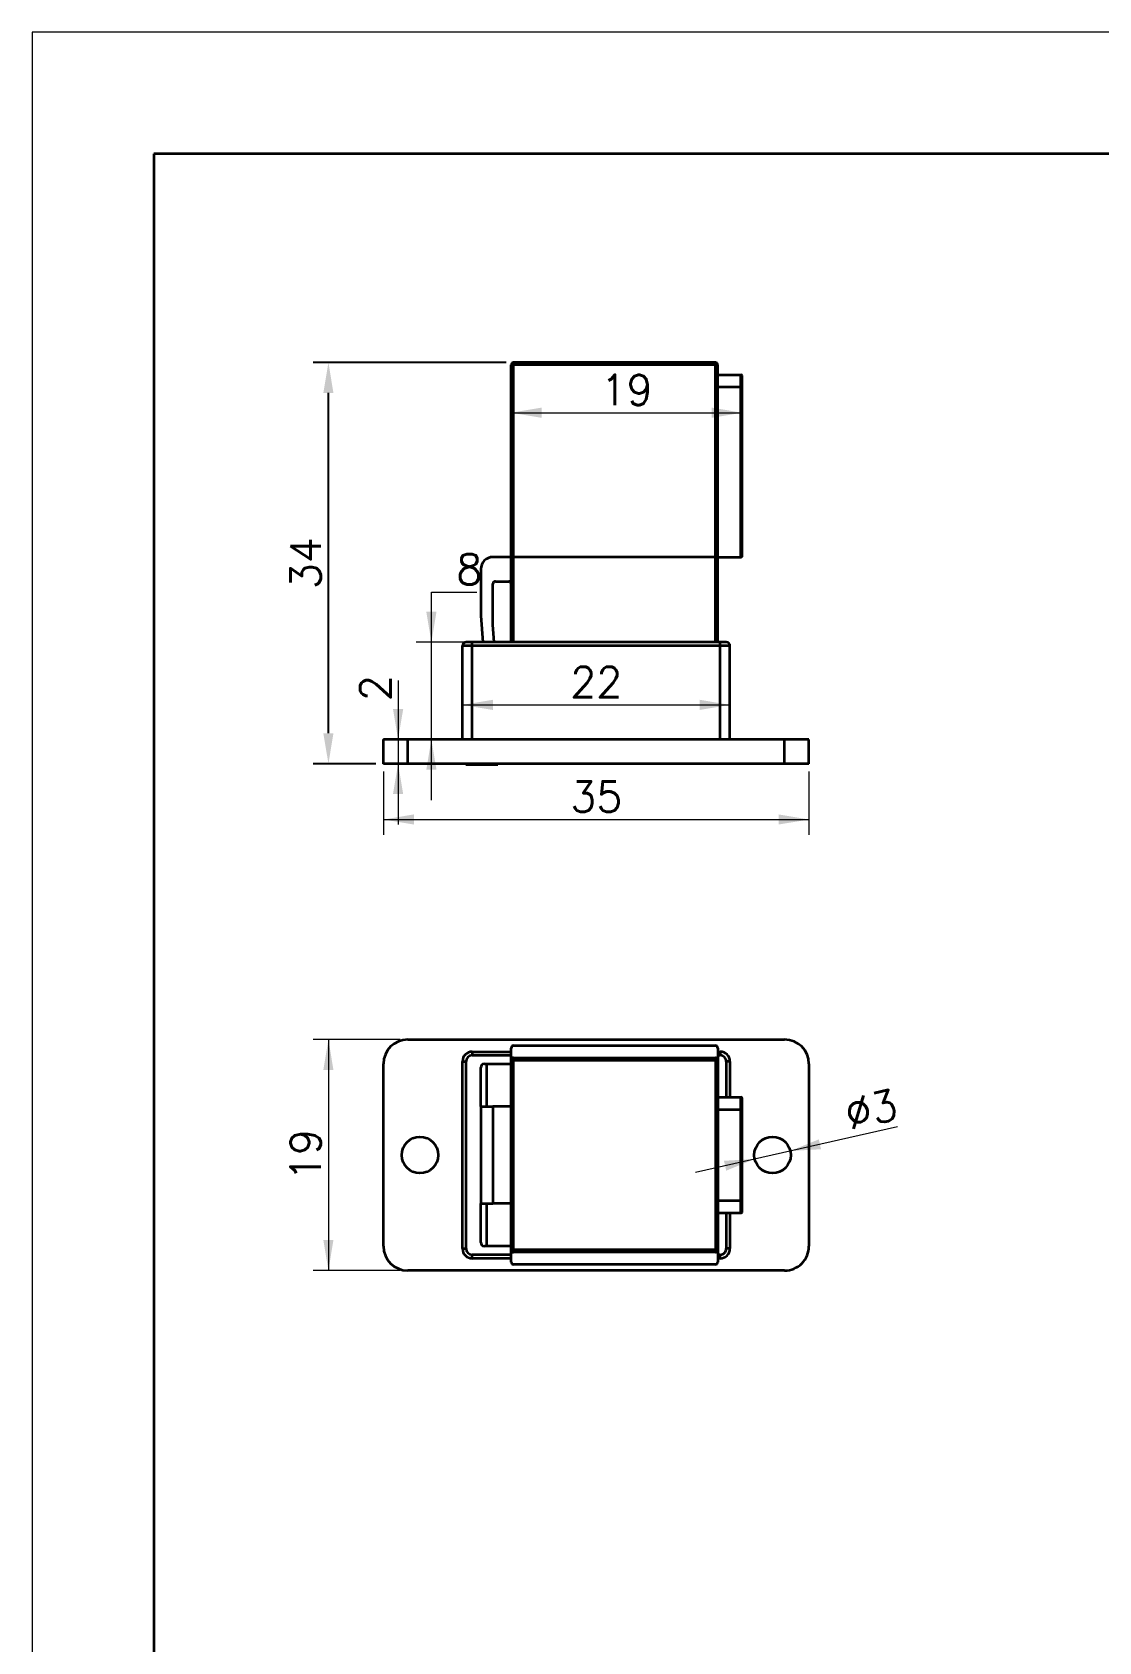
# Model space of a CAD drawing. Header units: millimetres. Extents: x -105 to 105, y -148 to 148.
# Drawn here: x -105 to -17.3, y 16.1 to 148.5 of the extents above; entities that cross this region are included whole.
import ezdxf

# ---------------------------------------------------------------- set-up
doc = ezdxf.new("R2010")
doc.units = ezdxf.units.MM
doc.header["$PDSIZE"] = -5
for name, color, linetype, lineweight in [('尺寸线层', 3, 'Continuous', 18), ('粗实线层', 7, 'Continuous', 35), ('细实线层', 7, 'Continuous', 18)]:
    doc.layers.add(name, color=color, linetype=linetype, lineweight=lineweight)
doc.styles.get("Standard").update_dxf_attribs({"font": 'txt.shx'})
doc.dimstyles.get("Standard").update_dxf_attribs({"dimtxt": 0.18, "dimasz": 0.18, "dimexe": 0.18, "dimexo": 0.0625, "dimgap": 0.09, "dimtad": 0, "dimtih": 1, "dimtoh": 1, "dimdec": 4, "dimzin": 0, "dimdsep": 46, "dimtxsty": 'Standard', "dimcen": 0.09, "dimdle": 0.36, "dimadec": 0, "dimazin": 0, "dimtfac": 1, "dimtdec": 4, "dimtofl": 0, "dimtmove": 0, "dimatfit": 3, "dimfxl": 1, "dimtolj": 1, "dimarcsym": 0})

# ---------------------------------------------------------------- blocks, each defined once
blk = doc.blocks.new('$CAXA_FRAME_13B17AC1$')
at = {"layer": '粗实线层'}
for p, q in [((95, 138.5), (-95, 138.5)), ((-95, 138.5), (-95, -138.5))]:
    blk.add_line(p, q, dxfattribs=at)
at = {"layer": '细实线层'}
for p, q in [((105, 148.5), (-105, 148.5)), ((-105, 148.5), (-105, -148.5))]:
    blk.add_line(p, q, dxfattribs=at)
blk = doc.blocks.new('*X3')
at = {"layer": '尺寸线层', "linetype": 'Continuous', "transparency": 16777216}
for points in [[(-76.1, 83.74), (-73.6, 84.16), (-73.6, 83.33)], [(-41.1, 83.74), (-43.6, 84.16), (-43.6, 83.33)]]:
    blk.add_hatch(color=0, dxfattribs=at).paths.add_polyline_path(points, flags=0)
at = {"layer": '尺寸线层', "color": 0, "linetype": 'Continuous', "transparency": 16777216}
for p, q in [((-76.1, 87.7), (-76.1, 82.49)), ((-41.1, 87.7), (-41.1, 82.49)), ((-76.1, 83.74), (-41.1, 83.74))]:
    blk.add_line(p, q, dxfattribs=at)
at = {"layer": '尺寸线层', "color": 0, "transparency": 16777216, "insert": (-58.6, 85.62), "char_height": 2.5, "width": 5.3571, "attachment_point": 5}
blk.add_mtext('35', dxfattribs=at)
blk = doc.blocks.new('*X4')
at = {"layer": 'Defpoints', "color": 0, "transparency": 16777216}
for p in [(-80.63, 121.33), (-65.4, 121.33), (-76.1, 88.33)]:
    blk.add_point(p, dxfattribs=at)
at = {"layer": '尺寸线层', "color": 0, "linetype": 'Continuous', "lineweight": -2, "transparency": 16777216}
for p, q in [((-66.02, 121.33), (-81.88, 121.33)), ((-80.63, 90.83), (-80.63, 118.83)), ((-76.72, 88.33), (-81.88, 88.33))]:
    blk.add_line(p, q, dxfattribs=at)
at = {"layer": '尺寸线层', "color": 0, "transparency": 16777216}
for points in [[(-81.05, 118.83), (-80.22, 118.83), (-80.63, 121.33)], [(-81.05, 90.83), (-80.22, 90.83), (-80.63, 88.33)]]:
    blk.add_solid(points, dxfattribs=at)
at = {"layer": '尺寸线层', "color": 0, "transparency": 16777216, "insert": (-82.51, 104.83), "char_height": 2.5, "width": 5.3571, "attachment_point": 5, "rotation": 90, "bg_fill": 3, "box_fill_scale": 1.1, "bg_fill_color": 256, "bg_fill_true_color": 13158600, "bg_fill_transparency": 0}
blk.add_mtext('\\A1;34', dxfattribs=at)
blk = doc.blocks.new('*X5')
at = {"layer": '尺寸线层', "linetype": 'Continuous', "transparency": 16777216}
for points in [[(-74.9, 90.33), (-74.48, 92.83), (-75.32, 92.83)], [(-74.9, 88.33), (-74.48, 85.83), (-75.32, 85.83)]]:
    blk.add_hatch(color=0, dxfattribs=at).paths.add_polyline_path(points, flags=0)
at = {"layer": '尺寸线层', "color": 0, "linetype": 'Continuous', "transparency": 16777216}
for p, q in [((-74.9, 95.18), (-74.9, 83.33)), ((-74.72, 90.33), (-76.15, 90.33)), ((-74.72, 88.33), (-76.15, 88.33))]:
    blk.add_line(p, q, dxfattribs=at)
at = {"layer": '尺寸线层', "color": 0, "transparency": 16777216, "insert": (-76.77, 94.55), "char_height": 2.5, "width": 5, "attachment_point": 5, "rotation": 90}
blk.add_mtext('2', dxfattribs=at)
blk = doc.blocks.new('*X6')
at = {"layer": '尺寸线层', "linetype": 'Continuous', "transparency": 16777216}
for points in [[(-72.16, 98.33), (-72.58, 100.83), (-71.74, 100.83)], [(-72.16, 90.33), (-72.58, 87.83), (-71.74, 87.83)]]:
    blk.add_hatch(color=0, dxfattribs=at).paths.add_polyline_path(points, flags=0)
at = {"layer": '尺寸线层', "color": 0, "linetype": 'Continuous', "transparency": 16777216}
for p, q in [((-72.16, 85.33), (-72.16, 102.45)), ((-72.16, 102.45), (-68.41, 102.45)), ((-68.55, 98.33), (-73.41, 98.33)), ((-71.77, 90.33), (-73.41, 90.33))]:
    blk.add_line(p, q, dxfattribs=at)
at = {"layer": '尺寸线层', "color": 0, "transparency": 16777216, "insert": (-69.03, 104.33), "char_height": 2.5, "width": 5, "attachment_point": 5}
blk.add_mtext('8', dxfattribs=at)
blk = doc.blocks.new('*X7')
at = {"layer": '尺寸线层', "linetype": 'Continuous', "transparency": 16777216}
for points in [[(-65.6, 117.2), (-63.1, 117.62), (-63.1, 116.78)], [(-46.6, 117.2), (-49.1, 117.62), (-49.1, 116.78)]]:
    blk.add_hatch(color=0, dxfattribs=at).paths.add_polyline_path(points, flags=0)
at = {"layer": '尺寸线层', "color": 0, "linetype": 'Continuous', "transparency": 16777216}
for p, q in [((-65.6, 119.58), (-65.6, 115.95)), ((-46.6, 118.24), (-46.6, 115.95)), ((-65.6, 117.2), (-46.6, 117.2))]:
    blk.add_line(p, q, dxfattribs=at)
at = {"layer": '尺寸线层', "color": 0, "transparency": 16777216, "insert": (-56.1, 119.08), "char_height": 2.5, "width": 5, "attachment_point": 5}
blk.add_mtext('19', dxfattribs=at)
blk = doc.blocks.new('*X8')
at = {"layer": '尺寸线层', "linetype": 'Continuous', "transparency": 16777216}
for points in [[(-69.6, 93.17), (-67.1, 93.59), (-67.1, 92.75)], [(-47.6, 93.17), (-50.1, 93.59), (-50.1, 92.75)]]:
    blk.add_hatch(color=0, dxfattribs=at).paths.add_polyline_path(points, flags=0)
at = {"layer": '尺寸线层', "color": 0, "linetype": 'Continuous', "transparency": 16777216}
for p, q in [((-69.6, 94.05), (-69.6, 91.92)), ((-47.6, 94.37), (-47.6, 91.92)), ((-69.6, 93.17), (-47.6, 93.17))]:
    blk.add_line(p, q, dxfattribs=at)
at = {"layer": '尺寸线层', "color": 0, "transparency": 16777216, "insert": (-58.6, 95.05), "char_height": 2.5, "width": 6.0714, "attachment_point": 5}
blk.add_mtext('22', dxfattribs=at)
blk = doc.blocks.new('*X9')
at = {"layer": '尺寸线层', "linetype": 'Continuous', "transparency": 16777216}
for points in [[(-80.63, 65.65), (-80.22, 63.15), (-81.05, 63.15)], [(-80.63, 46.65), (-80.22, 49.15), (-81.05, 49.15)]]:
    blk.add_hatch(color=0, dxfattribs=at).paths.add_polyline_path(points, flags=0)
at = {"layer": '尺寸线层', "color": 0, "linetype": 'Continuous', "transparency": 16777216}
for p, q in [((-74.72, 65.65), (-81.88, 65.65)), ((-80.63, 65.65), (-80.63, 46.65)), ((-74.72, 46.65), (-81.88, 46.65))]:
    blk.add_line(p, q, dxfattribs=at)
at = {"layer": '尺寸线层', "color": 0, "transparency": 16777216, "insert": (-82.51, 56.15), "char_height": 2.5, "width": 5, "attachment_point": 5, "rotation": 90}
blk.add_mtext('19', dxfattribs=at)
blk = doc.blocks.new('*X10')
at = {"layer": '尺寸线层', "linetype": 'Continuous', "transparency": 16777216}
for points in [[(-42.64, 56.48), (-40.11, 56.62), (-40.29, 57.43)], [(-45.56, 55.82), (-47.91, 54.86), (-48.09, 55.67)]]:
    blk.add_hatch(color=0, dxfattribs=at).paths.add_polyline_path(points, flags=0)
at = {"layer": '尺寸线层', "color": 0, "linetype": 'Continuous', "transparency": 16777216}
blk.add_line((-33.83, 58.46), (-50.44, 54.71), dxfattribs=at)
at = {"layer": '尺寸线层', "color": 0, "transparency": 16777216, "insert": (-35.98, 59.9), "char_height": 2.5, "width": 7.1429, "attachment_point": 5, "rotation": 12.7184}
blk.add_mtext('%%C3', dxfattribs=at)

msp = doc.modelspace()

# ---------------------------------------------------------------- linework, layer by layer
at = {"layer": '粗实线层', "color": 7, "lineweight": 35, "ltscale": 0.415}
for p, q in [((-65.6, 105.328), (-65.6, 121.128)), ((-65.4, 121.128), (-65.6, 121.128)), ((-48.8, 121.328), (-65.4, 121.328)), ((-65.4, 121.328), (-65.4, 121.128)), ((-48.8, 121.128), (-65.4, 121.128)), ((-65.4, 105.328), (-65.4, 121.128)), ((-48.8, 121.328), (-48.8, 121.128)), ((-48.8, 105.328), (-48.8, 121.128)), ((-48.6, 121.128), (-48.8, 121.128)), ((-48.6, 105.328), (-48.6, 121.128)), ((-48.6, 120.328), (-46.7, 120.328)), ((-48.6, 119.328), (-46.7, 119.328)), ((-46.7, 119.328), (-46.7, 120.328)), ((-46.7, 105.328), (-46.7, 119.328)), ((-46.6, 119.328), (-46.7, 119.328)), ((-46.6, 119.328), (-46.6, 120.228)), ((-46.6, 105.428), (-46.6, 119.328)), ((-65.6, 105.328), (-67.1, 105.328)), ((-65.4, 105.328), (-65.6, 105.328)), ((-65.6, 98.328), (-65.6, 105.328)), ((-65.4, 98.328), (-65.4, 105.328)), ((-48.8, 105.328), (-65.4, 105.328)), ((-48.6, 105.328), (-48.8, 105.328)), ((-48.8, 98.328), (-48.8, 105.328)), ((-48.6, 105.328), (-46.7, 105.328)), ((-48.6, 98.328), (-48.6, 105.328)), ((-68.1, 104.328), (-68.1, 100.504)), ((-66.9, 103.328), (-65.8, 103.328)), ((-67.1, 99.751), (-67.1, 103.128)), ((-68.1, 100.504), (-67.923, 98.328)), ((-66.984, 98.328), (-67.1, 99.751)), ((-68.8, 98.028), (-69.6, 98.028)), ((-69.6, 90.328), (-69.6, 98.028)), ((-68.8, 98.328), (-69.3, 98.328)), ((-68.8, 98.028), (-68.8, 98.328)), ((-65.6, 98.328), (-68.8, 98.328)), ((-48.4, 98.028), (-68.8, 98.028)), ((-68.8, 90.328), (-68.8, 98.028)), ((-65.4, 98.328), (-65.6, 98.328)), ((-48.8, 98.328), (-65.4, 98.328)), ((-48.6, 98.328), (-48.8, 98.328)), ((-48.4, 98.328), (-48.6, 98.328)), ((-48.4, 98.028), (-48.4, 98.328)), ((-47.9, 98.328), (-48.4, 98.328)), ((-47.6, 98.028), (-48.4, 98.028)), ((-48.4, 90.328), (-48.4, 98.028)), ((-47.6, 90.328), (-47.6, 98.028)), ((-76.1, 88.328), (-76.1, 90.328)), ((-74.1, 90.328), (-76.1, 90.328)), ((-43.1, 90.328), (-74.1, 90.328)), ((-74.1, 88.328), (-74.1, 90.328)), ((-43.1, 88.328), (-43.1, 90.328)), ((-41.1, 90.328), (-43.1, 90.328)), ((-41.1, 88.328), (-41.1, 90.328)), ((-74.1, 88.328), (-76.1, 88.328)), ((-43.1, 88.328), (-74.1, 88.328)), ((-69.341, 88.328), (-69.341, 88.278)), ((-69.341, 88.278), (-69.329, 88.278)), ((-69.329, 88.328), (-69.329, 88.278)), ((-69.329, 88.278), (-69.319, 88.278)), ((-69.319, 88.328), (-69.319, 88.278)), ((-69.319, 88.278), (-69.308, 88.278)), ((-69.308, 88.328), (-69.308, 88.278)), ((-69.308, 88.278), (-69.299, 88.278)), ((-69.299, 88.328), (-69.299, 88.278)), ((-69.299, 88.278), (-69.29, 88.278)), ((-69.29, 88.328), (-69.29, 88.278)), ((-69.29, 88.278), (-69.281, 88.278)), ((-69.281, 88.328), (-69.281, 88.278)), ((-69.281, 88.278), (-69.273, 88.278)), ((-69.273, 88.328), (-69.273, 88.278)), ((-69.273, 88.278), (-69.265, 88.278)), ((-69.265, 88.328), (-69.265, 88.278)), ((-69.265, 88.278), (-69.258, 88.278)), ((-69.258, 88.328), (-69.258, 88.278)), ((-69.258, 88.278), (-69.252, 88.278)), ((-69.252, 88.328), (-69.252, 88.278)), ((-69.252, 88.278), (-69.239, 88.278)), ((-69.239, 88.328), (-69.239, 88.278)), ((-69.239, 88.278), (-69.226, 88.278)), ((-69.226, 88.328), (-69.226, 88.278)), ((-69.226, 88.278), (-69.215, 88.278)), ((-69.215, 88.328), (-69.215, 88.278)), ((-69.215, 88.278), (-69.205, 88.278)), ((-69.205, 88.328), (-69.205, 88.278)), ((-69.205, 88.278), (-69.196, 88.278)), ((-69.196, 88.328), (-69.196, 88.278)), ((-69.196, 88.278), (-69.187, 88.278)), ((-69.187, 88.328), (-69.187, 88.278)), ((-69.187, 88.278), (-69.18, 88.278)), ((-69.182, 88.328), (-69.182, 88.278)), ((-69.182, 88.278), (-69.117, 88.278)), ((-69.117, 88.328), (-69.117, 88.278)), ((-69.117, 88.278), (-69.082, 88.278)), ((-69.082, 88.328), (-69.082, 88.278)), ((-69.081, 88.328), (-69.081, 88.278)), ((-69.081, 88.278), (-69.08, 88.278)), ((-69.08, 88.328), (-69.08, 88.278)), ((-69.08, 88.278), (-69.078, 88.278)), ((-69.078, 88.328), (-69.078, 88.278)), ((-69.078, 88.278), (-69.076, 88.278)), ((-69.076, 88.328), (-69.076, 88.278)), ((-69.076, 88.278), (-69.073, 88.278)), ((-69.073, 88.328), (-69.073, 88.278)), ((-69.073, 88.278), (-69.07, 88.278)), ((-69.07, 88.328), (-69.07, 88.278)), ((-69.07, 88.278), (-69.067, 88.278)), ((-69.067, 88.328), (-69.067, 88.278)), ((-69.067, 88.278), (-69.064, 88.278)), ((-69.064, 88.328), (-69.064, 88.278)), ((-69.064, 88.278), (-69.059, 88.278)), ((-69.059, 88.328), (-69.059, 88.278)), ((-69.059, 88.278), (-69.055, 88.278)), ((-69.055, 88.328), (-69.055, 88.278)), ((-69.055, 88.278), (-69.05, 88.278)), ((-69.05, 88.328), (-69.05, 88.278)), ((-69.05, 88.278), (-69.044, 88.278)), ((-69.044, 88.328), (-69.044, 88.278)), ((-69.044, 88.278), (-69.037, 88.278)), ((-69.037, 88.328), (-69.037, 88.278)), ((-69.037, 88.278), (-69.029, 88.278)), ((-69.029, 88.328), (-69.029, 88.278)), ((-69.029, 88.278), (-69.02, 88.278)), ((-69.02, 88.328), (-69.02, 88.278)), ((-69.02, 88.278), (-69.011, 88.278)), ((-69.011, 88.328), (-69.011, 88.278)), ((-69.011, 88.278), (-69, 88.278)), ((-69, 88.328), (-69, 88.278)), ((-69, 88.278), (-68.988, 88.278)), ((-68.988, 88.328), (-68.988, 88.278)), ((-68.988, 88.278), (-68.976, 88.278)), ((-68.976, 88.328), (-68.976, 88.278)), ((-68.976, 88.278), (-68.962, 88.278)), ((-68.962, 88.328), (-68.962, 88.278)), ((-68.962, 88.278), (-66.966, 88.278)), ((-66.966, 88.328), (-66.966, 88.278)), ((-66.966, 88.278), (-66.953, 88.278)), ((-66.953, 88.328), (-66.953, 88.278)), ((-66.953, 88.278), (-66.941, 88.278)), ((-66.941, 88.328), (-66.941, 88.278)), ((-66.941, 88.278), (-66.93, 88.278)), ((-66.93, 88.328), (-66.93, 88.278)), ((-66.93, 88.278), (-66.92, 88.278)), ((-66.92, 88.328), (-66.92, 88.278)), ((-66.92, 88.278), (-66.911, 88.278)), ((-66.911, 88.328), (-66.911, 88.278)), ((-66.911, 88.278), (-66.903, 88.278)), ((-66.903, 88.328), (-66.903, 88.278)), ((-66.903, 88.278), (-66.896, 88.278)), ((-66.896, 88.328), (-66.896, 88.278)), ((-66.896, 88.278), (-66.889, 88.278)), ((-66.889, 88.328), (-66.889, 88.278)), ((-66.889, 88.278), (-66.884, 88.278)), ((-66.884, 88.328), (-66.884, 88.278)), ((-66.884, 88.278), (-66.879, 88.278)), ((-66.879, 88.328), (-66.879, 88.278)), ((-66.879, 88.278), (-66.875, 88.278)), ((-66.875, 88.328), (-66.875, 88.278)), ((-66.875, 88.278), (-66.871, 88.278)), ((-66.871, 88.328), (-66.871, 88.278)), ((-66.871, 88.278), (-66.868, 88.278)), ((-66.868, 88.328), (-66.868, 88.278)), ((-66.868, 88.278), (-66.865, 88.278)), ((-66.865, 88.328), (-66.865, 88.278)), ((-66.865, 88.278), (-66.862, 88.278)), ((-66.862, 88.328), (-66.862, 88.278)), ((-66.862, 88.278), (-66.86, 88.278)), ((-66.86, 88.328), (-66.86, 88.278)), ((-66.86, 88.278), (-66.858, 88.278)), ((-66.858, 88.328), (-66.858, 88.278)), ((-66.858, 88.278), (-66.856, 88.278)), ((-66.856, 88.328), (-66.856, 88.278)), ((-66.856, 88.278), (-66.855, 88.278)), ((-66.855, 88.328), (-66.855, 88.278)), ((-66.854, 88.328), (-66.854, 88.278)), ((-66.854, 88.278), (-66.835, 88.278)), ((-66.835, 88.328), (-66.835, 88.278)), ((-66.835, 88.278), (-66.742, 88.278)), ((-66.742, 88.328), (-66.742, 88.278)), ((-66.742, 88.328), (-66.742, 88.278)), ((-66.742, 88.328), (-66.742, 88.278)), ((-66.742, 88.328), (-66.742, 88.278)), ((-66.742, 88.328), (-66.742, 88.278)), ((-66.742, 88.328), (-66.742, 88.278)), ((-66.742, 88.278), (-66.734, 88.278)), ((-66.734, 88.328), (-66.734, 88.278)), ((-66.734, 88.278), (-66.717, 88.278)), ((-66.717, 88.328), (-66.717, 88.278)), ((-66.717, 88.278), (-66.705, 88.278)), ((-66.705, 88.328), (-66.705, 88.278)), ((-66.705, 88.278), (-66.698, 88.278)), ((-66.698, 88.328), (-66.698, 88.278)), ((-66.698, 88.278), (-66.696, 88.278)), ((-66.696, 88.328), (-66.696, 88.278)), ((-66.696, 88.328), (-66.696, 88.278)), ((-41.1, 88.328), (-43.1, 88.328)), ((-74.1, 65.645), (-43.1, 65.645)), ((-65.6, 64.145), (-65.6, 64.945)), ((-65.4, 65.145), (-48.8, 65.145)), ((-48.6, 64.945), (-48.6, 64.145)), ((-76.1, 48.645), (-76.1, 63.645)), ((-69.6, 63.845), (-69.3, 63.845)), ((-69.6, 48.445), (-69.6, 63.845)), ((-69.3, 48.445), (-69.3, 63.845)), ((-68.8, 64.645), (-68.8, 64.345)), ((-68.8, 64.645), (-65.6, 64.645)), ((-68.8, 64.345), (-65.6, 64.345)), ((-67.8, 63.645), (-65.6, 63.645)), ((-67.6, 60.145), (-67.6, 63.645)), ((-65.6, 63.945), (-65.6, 64.145)), ((-65.4, 63.945), (-65.6, 63.945)), ((-65.6, 48.345), (-65.6, 63.945)), ((-65.4, 64.145), (-48.8, 64.145)), ((-65.4, 63.945), (-65.4, 64.145)), ((-65.4, 63.945), (-48.8, 63.945)), ((-65.4, 48.345), (-65.4, 63.945)), ((-48.8, 63.945), (-48.8, 64.145)), ((-48.8, 63.945), (-48.8, 48.345)), ((-48.8, 63.945), (-48.6, 63.945)), ((-48.6, 64.645), (-48.4, 64.645)), ((-48.6, 64.345), (-48.4, 64.345)), ((-48.6, 64.145), (-48.6, 63.945)), ((-48.6, 63.945), (-48.6, 48.345)), ((-48.4, 64.645), (-48.4, 64.345)), ((-47.6, 63.845), (-47.9, 63.845)), ((-47.9, 63.845), (-47.9, 60.895)), ((-47.6, 63.845), (-47.6, 60.895)), ((-41.1, 63.645), (-41.1, 48.645)), ((-68.1, 60.145), (-68.1, 63.345)), ((-68.1, 60.145), (-68.1, 52.145)), ((-68.1, 60.145), (-67.1, 60.145)), ((-67.1, 60.145), (-67.1, 52.145)), ((-65.6, 60.145), (-67.1, 60.145)), ((-48.6, 60.895), (-46.7, 60.895)), ((-48.6, 59.895), (-46.7, 59.895)), ((-46.7, 59.895), (-46.7, 60.895)), ((-46.7, 52.395), (-46.7, 59.895)), ((-46.6, 59.895), (-46.7, 59.895)), ((-46.6, 59.895), (-46.6, 60.795)), ((-46.6, 52.395), (-46.6, 59.895)), ((-68.1, 52.145), (-67.1, 52.145)), ((-68.1, 48.945), (-68.1, 52.145)), ((-67.6, 48.645), (-67.6, 52.145)), ((-65.6, 52.145), (-67.1, 52.145)), ((-48.6, 52.395), (-46.7, 52.395)), ((-46.7, 51.395), (-46.7, 52.395)), ((-46.6, 52.395), (-46.7, 52.395)), ((-46.6, 51.495), (-46.6, 52.395)), ((-48.6, 51.395), (-46.7, 51.395)), ((-47.9, 51.395), (-47.9, 48.445)), ((-47.6, 51.395), (-47.6, 48.445)), ((-69.6, 48.445), (-69.3, 48.445)), ((-68.8, 47.645), (-68.8, 47.945)), ((-65.6, 47.945), (-68.8, 47.945)), ((-65.6, 48.645), (-67.8, 48.645)), ((-65.6, 48.145), (-65.6, 48.345)), ((-65.4, 48.345), (-65.6, 48.345)), ((-65.6, 47.345), (-65.6, 48.145)), ((-48.8, 48.345), (-65.4, 48.345)), ((-65.4, 48.345), (-65.4, 48.145)), ((-48.8, 48.145), (-65.4, 48.145)), ((-48.8, 48.345), (-48.8, 48.145)), ((-48.8, 48.345), (-48.6, 48.345)), ((-48.6, 48.345), (-48.6, 48.145)), ((-48.6, 48.145), (-48.6, 47.345)), ((-48.4, 47.945), (-48.6, 47.945)), ((-48.4, 47.645), (-48.4, 47.945)), ((-47.6, 48.445), (-47.9, 48.445)), ((-43.1, 46.645), (-74.1, 46.645)), ((-65.6, 47.645), (-68.8, 47.645)), ((-48.8, 47.145), (-65.4, 47.145)), ((-48.4, 47.645), (-48.6, 47.645))]:
    msp.add_line(p, q, dxfattribs=at)
for centre in [(-73.1, 56.145), (-44.1, 56.145)]:
    msp.add_circle(centre, 1.5, dxfattribs=at)
for centre, radius, start, end in [((-65.4, 121.128), 0.2, 90, 180), ((-48.8, 121.128), 0.2, 359.99999, 89.99999), ((-46.7, 120.228), 0.1, 359.99999, 89.99999), ((-67.1, 104.328), 1, 90, 180), ((-46.7, 105.428), 0.1, 270, 0.00001), ((-66.9, 103.128), 0.2, 90, 180), ((-65.8, 103.128), 0.2, 359.99999, 89.99999), ((-69.3, 98.028), 0.3, 90, 180), ((-47.9, 98.028), 0.3, 359.99999, 89.99999), ((-74.1, 63.645), 2, 90, 180), ((-65.4, 64.945), 0.2, 90, 180), ((-48.8, 64.945), 0.2, 359.99999, 89.99999), ((-43.1, 63.645), 2, 359.99999, 89.99999), ((-68.8, 63.845), 0.8, 90, 180), ((-68.8, 63.845), 0.5, 90, 180), ((-67.8, 63.345), 0.3, 90, 180), ((-65.4, 63.945), 0.2, 90, 180), ((-48.8, 63.945), 0.2, 359.99999, 89.99999), ((-48.4, 63.845), 0.8, 359.99999, 89.99999), ((-48.4, 63.845), 0.5, 359.99999, 90), ((-46.7, 60.795), 0.1, 359.99999, 89.99999), ((-46.7, 51.495), 0.1, 270, 0.00001), ((-74.1, 48.645), 2, 180, 270), ((-68.8, 48.445), 0.8, 180, 270), ((-68.8, 48.445), 0.5, 180, 270), ((-67.8, 48.945), 0.3, 180, 270), ((-65.4, 48.345), 0.2, 180, 270), ((-48.8, 48.345), 0.2, 270, 0.00001), ((-48.4, 48.445), 0.5, 270, 0.00001), ((-48.4, 48.445), 0.8, 270, 0.00001), ((-43.1, 48.645), 2, 270, 0.00001), ((-65.4, 47.345), 0.2, 180, 270), ((-48.8, 47.345), 0.2, 270, 0.00001)]:
    msp.add_arc(centre, radius, start, end, dxfattribs=at)

# ---------------------------------------------------------------- block references
at = {"layer": '粗实线层'}
msp.add_blockref('$CAXA_FRAME_13B17AC1$', (0, 0), dxfattribs=at)

# ---------------------------------------------------------------- dimensions: what is measured, and where the dimension line sits
at = {"layer": '尺寸线层'}
dim = msp.add_linear_dim(base=(-41.1, 83.743), p1=(-76.1, 88.328), p2=(-41.1, 88.328), dimstyle='Standard', override={"dimtxt": 2.5, "dimasz": 2.5, "dimexe": 1.25, "dimexo": 0.625, "dimgap": 0.625, "dimtad": 1, "dimtih": 0, "dimtoh": 0, "dimdec": 2, "dimzin": 8, "dimdsep": 44, "dimsah": 1, "dimdle": 5, "dimtdec": 2, "dimtofl": 1, "dimatfit": 0, "dimtfill": 1, "dimtzin": 8}, dxfattribs=at)
dim.commit()
dim.dimension.update_dxf_attribs({"geometry": '*X3', "text_midpoint": (-58.6, 85.618)})
dim = msp.add_linear_dim(base=(-80.634, 46.645), p1=(-74.1, 65.645), p2=(-74.1, 46.645), angle=90, dimstyle='Standard', override={"dimtxt": 2.5, "dimasz": 2.5, "dimexe": 1.25, "dimexo": 0.625, "dimgap": 0.625, "dimtad": 1, "dimtih": 0, "dimtoh": 0, "dimdec": 2, "dimzin": 8, "dimdsep": 44, "dimsah": 1, "dimdle": 5, "dimtdec": 2, "dimtofl": 1, "dimatfit": 0, "dimtfill": 1, "dimtzin": 8}, dxfattribs=at)
dim.commit()
dim.dimension.update_dxf_attribs({"geometry": '*X9', "text_midpoint": (-82.509, 56.145)})
dim = msp.add_diameter_dim_2p(p1=(-45.563, 55.815), p2=(-42.636, 56.475), dimstyle='Standard', override={"dimtxt": 2.5, "dimasz": 2.5, "dimexe": 1.25, "dimexo": 0.625, "dimgap": 0.625, "dimtad": 1, "dimtih": 0, "dimtoh": 0, "dimdec": 2, "dimzin": 8, "dimdsep": 44, "dimpost": '%%C<>', "dimsah": 1, "dimdle": 5, "dimtdec": 2, "dimtofl": 1, "dimatfit": 0, "dimtfill": 1, "dimtzin": 8}, dxfattribs=at)
dim.commit()
dim.dimension.update_dxf_attribs({"geometry": '*X10', "text_midpoint": (-35.572, 58.07), "dimtype": 163})

# ---------------------------------------------------------------- next in the draw order: dimensions: what is measured, and where the dimension line sits
dim = msp.add_linear_dim(base=(-80.634, 121.328), p1=(-76.1, 88.328), p2=(-65.4, 121.328), angle=270, text='34', dimstyle='Standard', override={"dimtxt": 2.5, "dimasz": 2.5, "dimexe": 1.25, "dimexo": 0.625, "dimgap": 0.625, "dimtad": 1, "dimtih": 0, "dimtoh": 0, "dimdec": 2, "dimzin": 8, "dimdsep": 44, "dimsah": 1, "dimdle": 5, "dimtdec": 2, "dimtofl": 1, "dimatfit": 0, "dimtfill": 1, "dimtzin": 8}, dxfattribs=at)
dim.commit()
dim.dimension.update_dxf_attribs({"geometry": '*X4', "text_midpoint": (-82.509, 104.828)})

# ---------------------------------------------------------------- next in the draw order: dimensions: what is measured, and where the dimension line sits
for base, p1, p2, picture, middle in [((-46.6, 117.201), (-65.6, 120.208), (-46.6, 118.869), '*X7', (-56.1, 119.076)), ((-47.6, 93.171), (-69.6, 94.677), (-47.6, 94.994), '*X8', (-58.6, 95.046))]:
    dim = msp.add_linear_dim(base=base, p1=p1, p2=p2, angle=180, dimstyle='Standard', override={"dimtxt": 2.5, "dimasz": 2.5, "dimexe": 1.25, "dimexo": 0.625, "dimgap": 0.625, "dimtad": 1, "dimtih": 0, "dimtoh": 0, "dimdec": 2, "dimzin": 8, "dimdsep": 44, "dimsah": 1, "dimdle": 5, "dimtdec": 2, "dimtofl": 1, "dimatfit": 0, "dimtfill": 1, "dimtzin": 8}, dxfattribs=at)
    dim.commit()
    dim.dimension.update_dxf_attribs({"geometry": picture, "text_midpoint": middle})
for base, p1, p2, override, picture, middle in [((-72.159, 98.328), (-71.147, 90.328), (-67.923, 98.328), {"dimtxt": 2.5, "dimasz": 2.5, "dimexe": 1.25, "dimexo": 0.625, "dimgap": 0.625, "dimtad": 1, "dimdec": 2, "dimzin": 8, "dimdsep": 44, "dimsah": 1, "dimdle": 5, "dimtdec": 2, "dimtofl": 1, "dimatfit": 0, "dimtfill": 1, "dimtzin": 8}, '*X6', (-69.034, 104.328)), ((-74.899, 88.328), (-74.1, 90.328), (-74.1, 88.328), {"dimtxt": 2.5, "dimasz": 2.5, "dimexe": 1.25, "dimexo": 0.625, "dimgap": 0.625, "dimtad": 1, "dimtih": 0, "dimtoh": 0, "dimdec": 2, "dimzin": 8, "dimdsep": 44, "dimsah": 1, "dimdle": 5, "dimtdec": 2, "dimtofl": 1, "dimatfit": 0, "dimtfill": 1, "dimtzin": 8}, '*X5', (-76.774, 94.553))]:
    dim = msp.add_linear_dim(base=base, p1=p1, p2=p2, angle=270, dimstyle='Standard', override=override, dxfattribs=at)
    dim.commit()
    dim.dimension.update_dxf_attribs({"geometry": picture, "text_midpoint": middle, "dimtype": 160})

doc.saveas('drawing.dxf')
